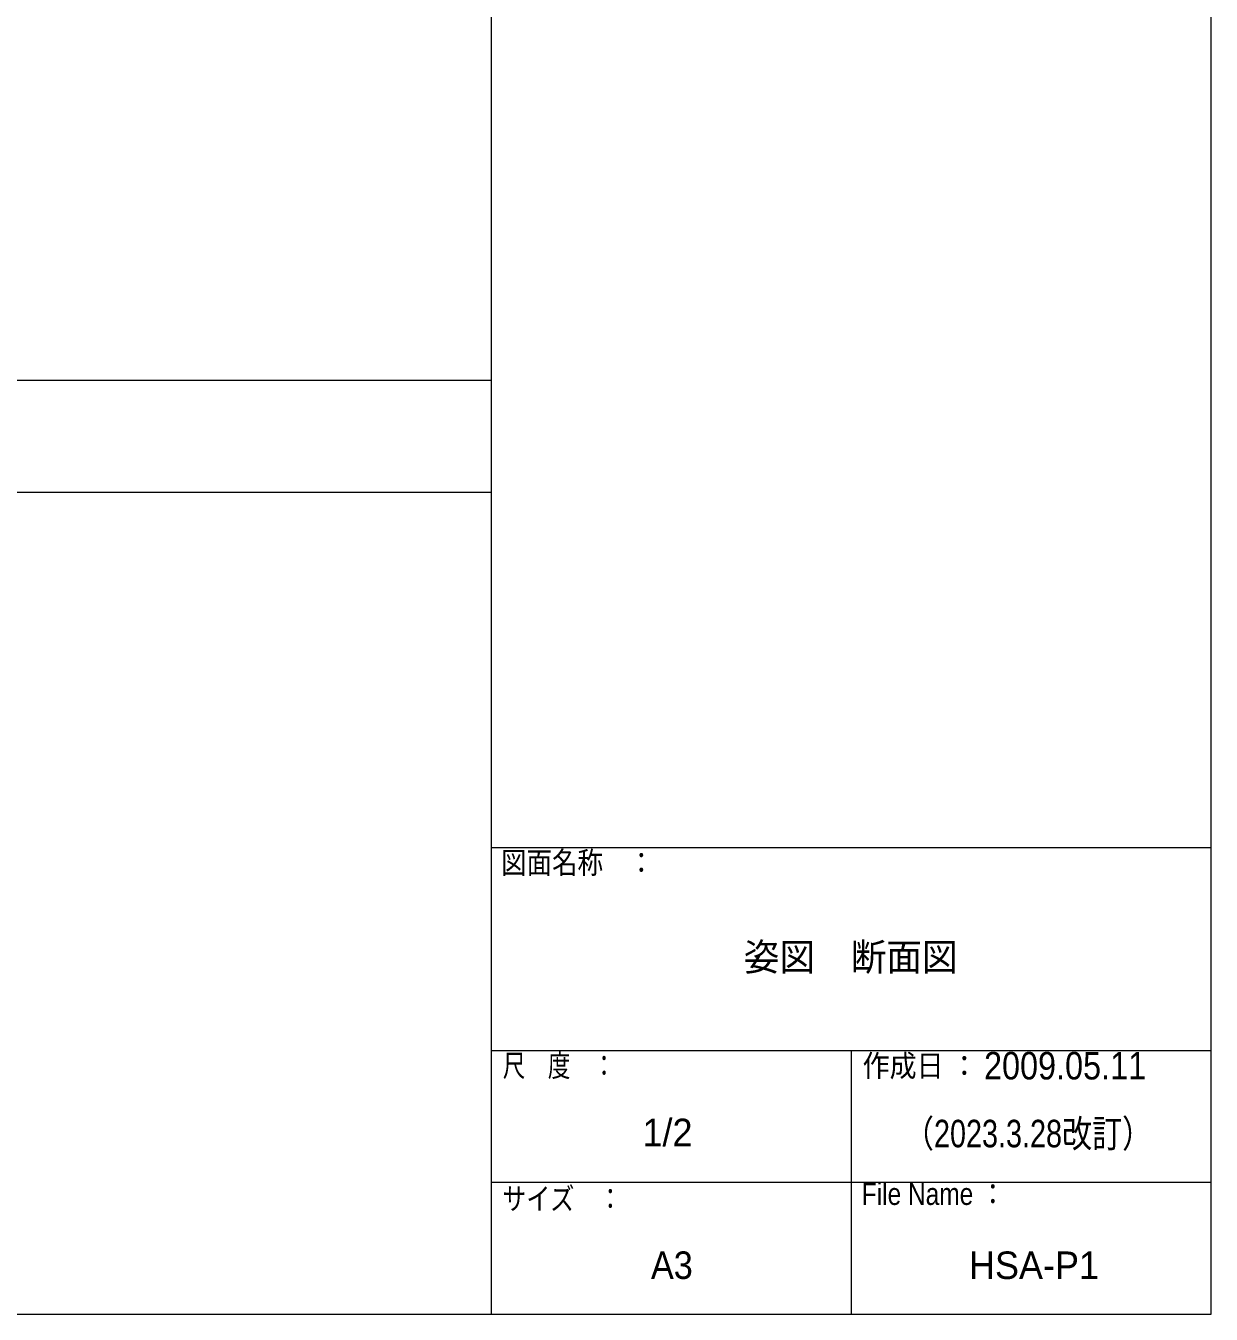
# Model space of a CAD drawing. Units: millimetres, scale not verified. Extents: x -400 to 400, y -277 to 277.
# Drawn here: x 166.3 to 400, y -277 to -23.1 of the extents above; entities that cross this region are included whole.
import ezdxf
from ezdxf.enums import TextEntityAlignment as Align

# ---------------------------------------------------------------- set-up
doc = ezdxf.new("R2010")
doc.units = ezdxf.units.MM
doc.header["$LTSCALE"] = 2
doc.layers.add('0-0_moji', color=2, linetype='Continuous')
doc.layers.add('0-1_zumenwaku', color=6, linetype='Continuous', lineweight=9)
doc.styles.add('ＭＳ Ｐゴシック', font='')
doc.styles.get('ＭＳ Ｐゴシック').set_extended_font_data('MS PGothic')

msp = doc.modelspace()

# ---------------------------------------------------------------- linework, layer by layer
at = {"layer": '0-1_zumenwaku'}
for p, q in [((258.006, 276.989), (258.006, -277.011)), ((258.006, -93.011), (-399.994, -93.011)), ((-399.594, -114.985), (258.006, -114.985)), ((258.006, -185.011), (400.006, -185.011)), ((258.006, -225.011), (400.006, -225.011)), ((329.006, -225.011), (329.006, -277.01)), ((258.006, -251.011), (400.006, -251.011))]:
    msp.add_line(p, q, dxfattribs=at)
msp.add_lwpolyline([(-399.994, -277.011), (400.006, -277.011), (400.006, 276.989), (-399.994, 276.989)], close=True, dxfattribs=at)

# ---------------------------------------------------------------- texts
at = {"layer": '0-0_moji', "style": 'ＭＳ Ｐゴシック'}
for s, width, p in [('姿図\u3000断面図', 0.95, (307.834, -210.935)), ('2009.05.11', 0.9, (355.206, -232.364)), ('（2023.3.28改訂）', 0.8, (339.419, -245.74)), ('A3', 0.95, (289.531, -271.685))]:
    msp.add_text(s, height=5.423, dxfattribs=dict(at, width=width)).set_placement(p, align=Align.BOTTOM_LEFT)
for s, height, p in [('1/2', 5.425, (287.856, -245.521)), ('HSA-P1', 5.423, (352.241, -271.697))]:
    msp.add_text(s, height=height, dxfattribs=at).set_placement(p, align=Align.BOTTOM_LEFT)
at = {"layer": '0-1_zumenwaku', "style": 'ＭＳ Ｐゴシック'}
for s, height, width, p in [('図面名称\u3000：', 4.338, 0.85, (259.968, -191.477)), ('尺\u3000度\u3000：', 4.34, 0.75, (260.312, -231.477)), ('作成日 ：', 4.338, 0.9, (331.264, -231.497)), ('サイズ\u3000：', 4.338, 0.8, (260.22, -257.705)), ('File Name ：', 4.338, 0.85, (331.104, -256.773))]:
    msp.add_text(s, height=height, dxfattribs=dict(at, width=width)).set_placement(p, align=Align.BOTTOM_LEFT)

doc.saveas('drawing.dxf')
